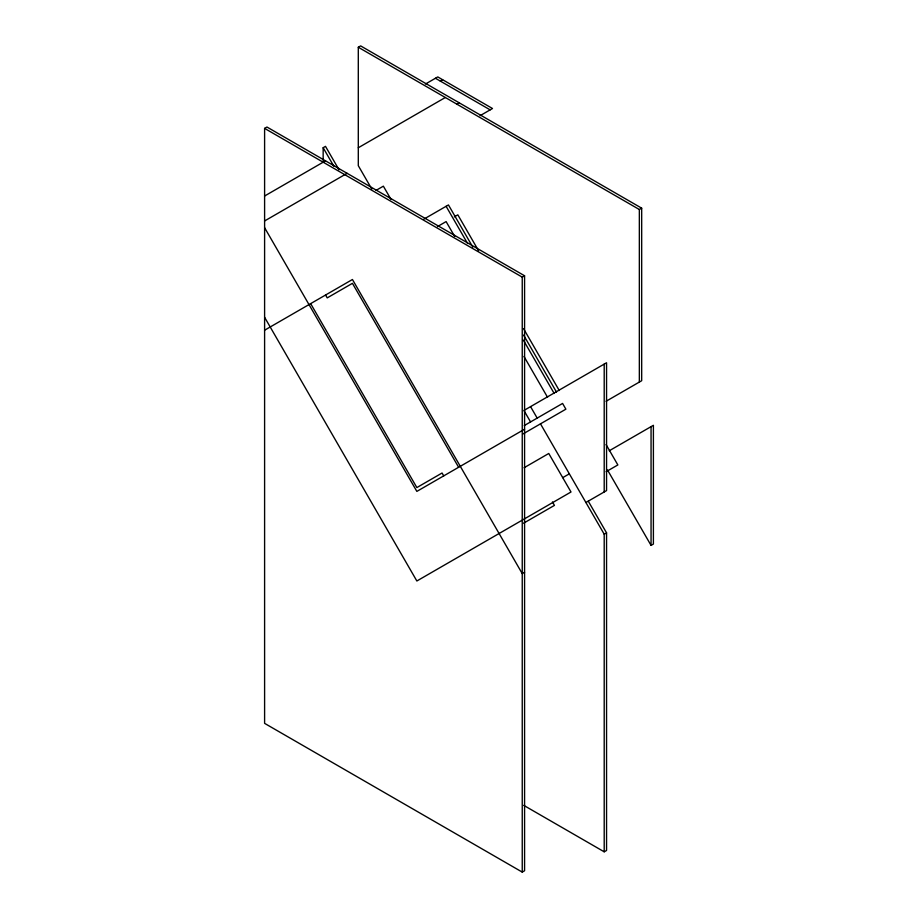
<?xml version="1.0" encoding="UTF-8"?>
<svg xmlns="http://www.w3.org/2000/svg" width="918" height="918" viewBox="0 0 918 918"><rect width="100%" height="100%" fill="white"/><g stroke="black" fill="none" stroke-linecap="round" stroke-linejoin="round"><path stroke-width="1.38" d="M371.79 189.051L358.295 165.676L358.295 47.254L360.636 45.9L641.682 208.168L641.682 380.718L606.087 401.269M264.602 128.382L266.943 127.028L524.58 275.779L524.58 870.746L522.239 872.1L264.602 723.361L264.602 128.382L522.239 277.121L524.58 275.779M425.424 84.043L437.771 76.917L492.496 108.508L480.114 115.668M323.159 160.501L323.159 147.718L325.5 146.364L338.994 169.738M440.273 81.071L442.625 79.717M264.602 196.016L325.511 160.845M358.295 147.752L445.322 97.503M456.843 104.147L459.184 102.793M264.602 220.963L347.119 173.318M376.082 190.37L383.368 186.17L391.079 199.527M423.967 219.081L448.454 204.944L472.781 247.08M437.438 226.608L446.114 221.594L454.685 236.442M454.318 216.866L457.83 214.835L478.542 250.706M264.602 330.216L352.432 279.508L522.239 573.612L524.58 572.258M358.295 47.254L639.341 209.511L641.682 208.168M524.293 425.55L562.573 403.438L565.878 409.176L523.145 433.858M524.58 429.199L416.852 491.394L264.602 227.687M524.075 467.744L548.769 453.481L571.007 491.991L416.852 580.991L264.602 317.284M562.723 477.647L569.344 473.826M609.219 450.795L653.398 425.298L653.398 544.053L651.057 545.407L607.486 469.947M606.132 471.703L617.848 464.944L606.075 444.564M523.57 523.203L554.438 505.382L552.452 501.939M585.902 502.513L606.557 490.591L606.557 362.748L523.926 410.461L530.558 421.924M606.557 532.853L606.557 850.47L604.205 851.812L604.205 534.207L606.557 532.853L588.254 501.159M435.43 78.26L490.155 109.862M523.73 805.35L604.205 851.812M523.547 328.655L559.257 390.517M523.593 335.07L556.503 392.078M446.114 206.298L467.583 243.477M523.386 340.142L554.162 393.432M523.971 356.448L547.541 397.276M530.558 406.628L537.179 418.103M540.484 423.841L604.205 534.207M323.159 147.718L333.808 166.169M458.633 467.273L352.432 283.329L327.221 297.891L325.557 295.022M443.727 475.88L442.074 473.011L416.852 487.573L310.651 303.629M651.057 426.652L651.057 545.407M639.341 209.511L639.341 382.072M604.205 364.102L604.205 491.945M522.239 277.121L522.239 872.1"/></g></svg>
